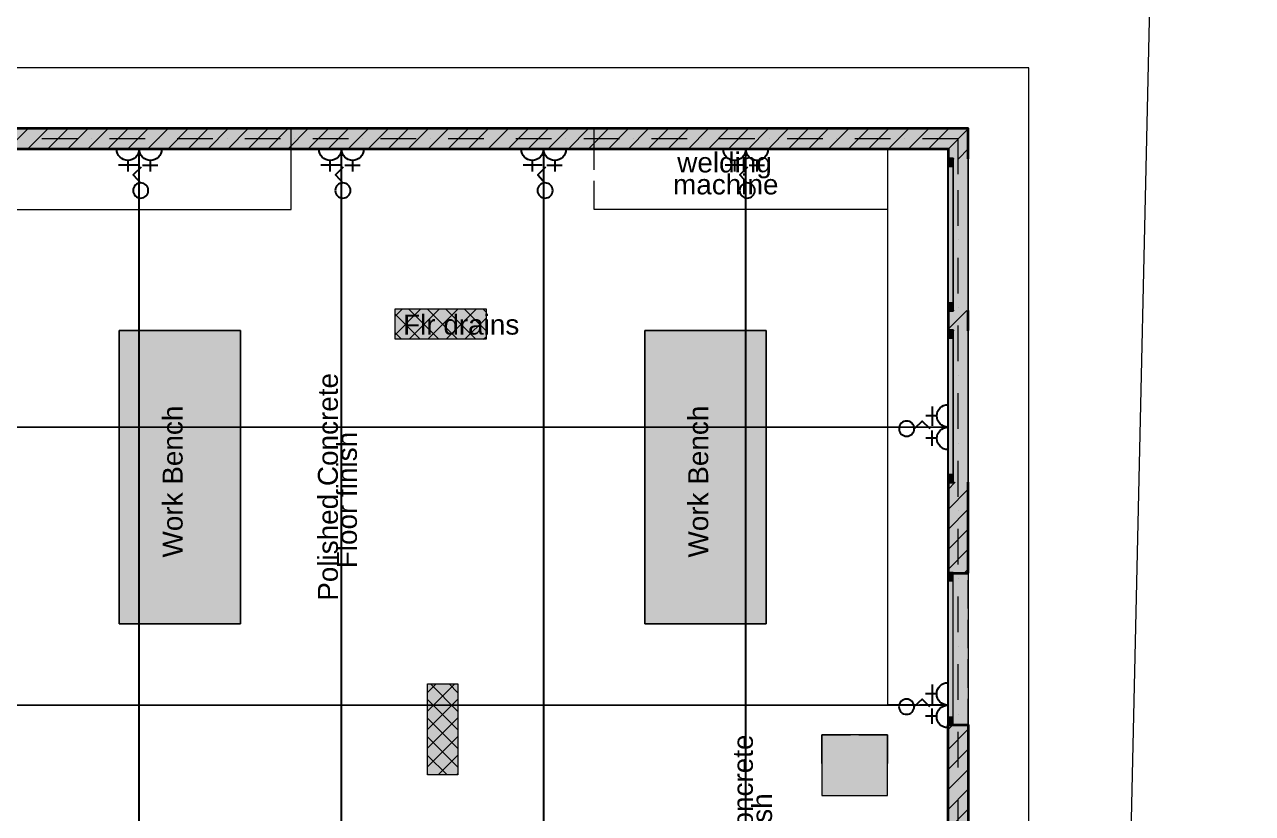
# Model space of a CAD drawing. Header units: millimetres. Extents: x 140718 to 249917, y 39137 to 308394.
# Drawn here: x 231748 to 243894, y 253294 to 261099 of the extents above; entities that cross this region are included whole.
import ezdxf

# ---------------------------------------------------------------- set-up
doc = ezdxf.new("R2010")
doc.units = ezdxf.units.MM
doc.layers.get('0').update_dxf_attribs({"color": 1})
for name, color, linetype in [('lights', 1, 'Continuous'), ('PDF_2D Drafting - General', 7, 'Continuous'), ('PLACEMENT', 40, 'Continuous'), ('power', 130, 'Continuous')]:
    doc.layers.add(name, color=color, linetype=linetype)
doc.layers.add('PDF_Geometry', color=7, linetype='Continuous', true_color=0xff6600)
doc.layers.add('PDF_Structural - Bearing', color=7, linetype='Continuous', true_color=0xffffff)
doc.styles.add('PDF ArialMT', font='arial.ttf')

# ---------------------------------------------------------------- blocks, each defined once
blk = doc.blocks.new('FF')
at = {"layer": 'PDF_Geometry', "color": 1, "lineweight": 25}
for points in [[(51, 478), (-155, 690), (46, 907)], [(-547, 420), (-33, 420)], [(-303, 293), (-303, 594)], [(94, 430), (501, 430)], [(300, 293), (300, 594)], [(596, -4), (-600, -4)]]:
    blk.add_lwpolyline(points, dxfattribs=at)
blk.add_circle((43, 1105), 204, dxfattribs=at)
for centre in [(-299, 0), (304, 0)]:
    blk.add_arc(centre, 299, 0, 180, dxfattribs=at)

msp = doc.modelspace()

# ---------------------------------------------------------------- hatches: boundary and pattern name
at = {"layer": 'PDF_Structural - Bearing', "transparency": 33554559}
for color, points in [(7, [(241083, 260070), (241083, 259770), (240933, 259770), (240883, 259770), (240883, 259870)]), (256, [(240883, 258271), (240883, 259770), (240933, 259770), (241083, 259770), (241083, 258271), (240933, 258271)]), (256, [(240883, 258271), (240883, 259770), (240933, 259770), (241083, 259770), (241083, 258271), (240933, 258271)]), (7, [(240883, 258071), (240883, 258271), (240933, 258271), (241083, 258271), (241083, 258071), (240933, 258071)]), (256, [(240883, 256571), (240883, 258071), (240933, 258071), (241083, 258071), (241083, 256571), (240933, 256571)]), (256, [(240883, 256571), (240883, 258071), (240933, 258071), (241083, 258071), (241083, 256571), (240933, 256571)]), (7, [(240883, 255671), (240883, 256571), (240933, 256571), (241083, 256571), (241083, 255671), (240933, 255671)]), (256, [(240883, 254171), (240883, 255671), (240933, 255671), (241083, 255671), (241083, 254171), (240933, 254171)]), (256, [(240883, 254171), (240883, 255671), (240933, 255671), (241083, 255671), (241083, 254171), (240933, 254171)]), (7, [(240883, 252321), (240883, 254171), (240933, 254171), (241083, 254171), (241083, 252321), (240933, 252321)])]:
    msp.add_hatch(color=color, dxfattribs=at).paths.add_polyline_path(points)

# ---------------------------------------------------------------- linework, layer by layer
at = {"layer": 'PDF_2D Drafting - General', "color": 8, "lineweight": 15, "true_color": 0x7f7f7f}
for points in [[(142093, 226003), (142712, 308394), (243894, 306536), (242082, 226003)], [(230662, 256575), (230884, 256575), (231484, 256575), (231484, 259270), (234384, 259270), (234384, 260070)], [(237384, 259662), (237384, 259788), (237384, 260070)], [(240283, 259870), (240283, 254371), (240565, 254371)], [(240283, 259270), (237384, 259270), (237384, 259553)], [(240601, 254371), (240883, 254371)], [(239635, 253789), (239635, 254071), (239918, 254071)], [(240001, 254071), (240283, 254071), (240283, 253789)], [(239635, 253753), (239635, 253471), (239918, 253471)], [(240001, 253471), (240283, 253471), (240283, 253753)]]:
    msp.add_lwpolyline(points, dxfattribs=at)
at = {"layer": 'PDF_2D Drafting - General', "color": 253, "lineweight": 18, "true_color": 0xaaaaaa}
for points in [[(235414, 258030), (235668, 258285)], [(235414, 258214), (235485, 258285)], [(235662, 257985), (235414, 258233)], [(235846, 257985), (235546, 258285)], [(235552, 257985), (235852, 258285)], [(236030, 257985), (235730, 258285)], [(235736, 257985), (236036, 258285)], [(236213, 257985), (235913, 258285)], [(235920, 257985), (236220, 258285)], [(236313, 258069), (236097, 258285)], [(236313, 258253), (236281, 258285)], [(236104, 257985), (236313, 258195)], [(235478, 257985), (235414, 258049)], [(236288, 257985), (236313, 258011)], [(235735, 254307), (236003, 254575)], [(235735, 254491), (235819, 254575)], [(236034, 254303), (235763, 254575)], [(236034, 254487), (235947, 254575)], [(235735, 254123), (236034, 254423)], [(236034, 254120), (235735, 254420)], [(235735, 253939), (236034, 254239)], [(236034, 253936), (235735, 254236)], [(235735, 253755), (236034, 254055)], [(236034, 253752), (235735, 254052)], [(235927, 253675), (235735, 253868)], [(235838, 253675), (236034, 253871)], [(235744, 253675), (235735, 253684)], [(236022, 253675), (236034, 253688)]]:
    msp.add_lwpolyline(points, dxfattribs=at)
at = {"layer": 'PDF_2D Drafting - General', "color": 8, "lineweight": 15, "true_color": 0x7f7f7f}
for points in [[(235414, 257985), (235414, 258285), (236313, 258285), (236313, 257985)], [(233884, 258071), (232684, 258071), (232684, 255171), (233884, 255171)], [(233884, 255171), (232684, 255171), (232684, 258071), (233884, 258071)], [(239083, 258071), (237884, 258071), (237884, 255171), (239083, 255171)], [(239083, 255171), (237884, 255171), (237884, 258071), (239083, 258071)], [(236034, 253675), (235735, 253675), (235735, 254575), (236034, 254575)], [(240283, 254071), (239635, 254071), (239635, 253471), (240283, 253471)]]:
    msp.add_lwpolyline(points, close=True, dxfattribs=at)
at = {"layer": 'PDF_2D Drafting - General', "color": 7, "lineweight": 0, "true_color": 0xffffff, "transparency": 33554559}
for points in [[(235414, 257985), (235414, 258285), (236313, 257985), (236313, 258285)], [(236034, 253675), (235735, 253675), (236034, 254575), (235735, 254575)]]:
    msp.add_solid(points, dxfattribs=at)
at = {"layer": 'PDF_2D Drafting - General', "lineweight": 0, "transparency": 33554559}
for points in [[(233884, 255171), (232684, 255171), (233884, 258071), (232684, 258071)], [(239083, 255171), (237884, 255171), (239083, 258071), (237884, 258071)], [(240283, 253471), (239635, 253471), (240283, 254071), (239635, 254071)]]:
    msp.add_solid(points, dxfattribs=at)
at = {"layer": 'PDF_Structural - Bearing', "color": 123, "lineweight": 18, "true_color": 0x71cebe}
msp.add_lwpolyline([(227685, 254171), (227685, 245572), (228984, 245572), (228984, 239073), (241683, 239073), (241683, 260670), (228984, 260670), (228984, 254171)], close=True, dxfattribs=at)
at = {"layer": 'PDF_Structural - Bearing', "color": 7, "lineweight": 35}
for points in [[(241083, 259770), (241083, 260070), (230684, 260070), (230684, 258970)], [(230884, 258970), (230834, 258970), (230884, 258970), (230884, 259870), (240883, 259870), (240883, 259770), (240933, 259770), (240883, 259770)], [(240883, 258271), (240933, 258271), (240883, 258271), (240883, 258071), (240933, 258071), (240883, 258071)], [(241083, 258071), (241083, 258271)], [(240883, 256571), (240933, 256571), (240883, 256571), (240883, 255671), (240933, 255671)], [(241083, 255671), (241083, 256571)], [(240933, 255671), (240883, 255671), (240933, 255671), (241083, 255671)], [(240883, 252321), (240933, 252321), (240883, 252321), (240883, 254171), (240933, 254171), (241083, 254171), (241083, 252321)], [(240883, 254171), (240933, 254171)], [(240883, 254171), (240933, 254171)]]:
    msp.add_lwpolyline(points, dxfattribs=at)
at = {"layer": 'PDF_Structural - Bearing', "lineweight": 0}
for points in [[(231783, 260070), (231583, 259870)], [(231981, 260070), (231781, 259870)], [(232179, 260070), (231979, 259870)], [(232377, 260070), (232177, 259870)], [(232575, 260070), (232375, 259870)], [(232773, 260070), (232573, 259870)], [(232971, 260070), (232771, 259870)], [(233169, 260070), (232969, 259870)], [(233367, 260070), (233167, 259870)], [(233565, 260070), (233365, 259870)], [(233763, 260070), (233563, 259870)], [(233961, 260070), (233761, 259870)], [(234159, 260070), (233959, 259870)], [(234357, 260070), (234157, 259870)], [(234555, 260070), (234355, 259870)], [(234753, 260070), (234553, 259870)], [(234951, 260070), (234751, 259870)], [(235149, 260070), (234949, 259870)], [(235347, 260070), (235147, 259870)], [(235545, 260070), (235345, 259870)], [(235743, 260070), (235543, 259870)], [(235941, 260070), (235741, 259870)], [(236139, 260070), (235939, 259870)], [(236337, 260070), (236137, 259870)], [(236535, 260070), (236335, 259870)], [(236733, 260070), (236533, 259870)], [(236931, 260070), (236731, 259870)], [(237129, 260070), (236929, 259870)], [(237326, 260070), (237127, 259870)], [(237525, 260070), (237325, 259870)], [(237723, 260070), (237523, 259870)], [(237920, 260070), (237721, 259870)], [(238118, 260070), (237918, 259870)], [(238316, 260070), (238116, 259870)], [(238514, 260070), (238314, 259870)], [(238712, 260070), (238512, 259870)], [(238910, 260070), (238710, 259870)], [(239108, 260070), (238908, 259870)], [(239306, 260070), (239106, 259870)], [(239504, 260070), (239304, 259870)], [(239702, 260070), (239502, 259870)], [(239900, 260070), (239700, 259870)], [(240098, 260070), (239898, 259870)], [(240296, 260070), (240096, 259870)], [(240494, 260070), (240294, 259870)], [(240692, 260070), (240492, 259870)], [(240890, 260070), (240690, 259870)], [(241083, 260066), (240883, 259866)], [(241083, 259868), (240986, 259770)], [(241070, 258271), (240883, 258084)], [(241083, 258086), (241068, 258071)], [(240954, 256571), (240883, 256500)], [(241083, 256502), (240883, 256302)], [(241083, 256304), (240883, 256104)], [(241083, 256106), (240883, 255906)], [(241083, 255908), (240883, 255708)], [(241083, 255710), (241044, 255671)], [(240930, 254171), (240883, 254124)], [(241083, 254127), (240883, 253927)], [(241083, 253929), (240883, 253729)], [(241083, 253730), (240883, 253531)], [(241083, 253533), (240883, 253333)], [(241083, 253335), (240883, 253135)]]:
    msp.add_lwpolyline(points, dxfattribs=at)
at = {"layer": 'PDF_Structural - Bearing', "color": 132, "lineweight": 18, "true_color": 0x00bfbf}
for points in [[(232086, 260070), (231804, 260070)], [(232477, 260070), (232195, 260070)], [(232868, 260070), (232586, 260070)], [(233260, 260070), (232977, 260070)], [(233651, 260070), (233369, 260070)], [(234042, 260070), (233760, 260070)], [(234433, 260070), (234151, 260070)], [(234824, 260070), (234542, 260070)], [(235215, 260070), (234933, 260070)], [(235607, 260070), (235324, 260070)], [(235998, 260070), (235716, 260070)], [(236389, 260070), (236107, 260070)], [(236780, 260070), (236498, 260070)], [(237171, 260070), (236889, 260070)], [(237562, 260070), (237280, 260070)], [(237954, 260070), (237672, 260070)], [(238345, 260070), (238063, 260070)], [(238736, 260070), (238454, 260070)], [(239127, 260070), (238845, 260070)], [(239518, 260070), (239236, 260070)], [(239910, 260070), (239627, 260070)], [(240301, 260070), (240019, 260070)], [(240692, 260070), (240410, 260070)], [(241083, 259623), (241083, 259788), (241083, 260070), (240801, 260070)], [(231886, 259870), (231604, 259870)], [(232277, 259870), (231995, 259870)], [(232668, 259870), (232386, 259870)], [(233060, 259870), (232777, 259870)], [(233451, 259870), (233169, 259870)], [(233842, 259870), (233560, 259870)], [(234233, 259870), (233951, 259870)], [(234624, 259870), (234342, 259870)], [(235015, 259870), (234733, 259870)], [(235407, 259870), (235124, 259870)], [(235798, 259870), (235516, 259870)], [(236189, 259870), (235907, 259870)], [(236580, 259870), (236298, 259870)], [(236971, 259870), (236689, 259870)], [(237362, 259870), (237080, 259870)], [(237754, 259870), (237472, 259870)], [(238145, 259870), (237863, 259870)], [(238536, 259870), (238254, 259870)], [(238927, 259870), (238645, 259870)], [(239318, 259870), (239036, 259870)], [(239710, 259870), (239427, 259870)], [(240101, 259870), (239819, 259870)], [(240492, 259870), (240210, 259870)], [(240883, 259588), (240883, 259870), (240601, 259870)], [(240883, 259232), (240883, 259514)], [(241083, 259232), (241083, 259514)], [(240883, 258841), (240883, 259123)], [(241083, 258841), (241083, 259123)], [(240883, 258449), (240883, 258732)], [(241083, 258449), (241083, 258732)], [(240883, 258058), (240883, 258341)], [(241083, 258058), (241083, 258341)], [(240883, 257667), (240883, 257949)], [(241083, 257667), (241083, 257949)], [(240883, 257276), (240883, 257558)], [(241083, 257276), (241083, 257558)], [(240883, 256885), (240883, 257167)], [(241083, 256885), (241083, 257167)], [(240883, 256494), (240883, 256776)], [(241083, 256494), (241083, 256776)], [(240883, 256102), (240883, 256385)], [(241083, 256102), (241083, 256385)], [(240883, 255711), (240883, 255994)], [(241083, 255711), (241083, 255994)], [(240883, 255320), (240883, 255602)], [(241083, 255320), (241083, 255602)], [(240883, 254929), (240883, 255211)], [(241083, 254929), (241083, 255211)], [(240883, 254538), (240883, 254820)], [(241083, 254538), (241083, 254820)], [(240883, 254146), (240883, 254429)], [(241083, 254146), (241083, 254429)], [(240883, 253755), (240883, 254038)], [(241083, 253755), (241083, 254038)], [(240883, 253364), (240883, 253646)], [(241083, 253364), (241083, 253646)]]:
    msp.add_lwpolyline(points, dxfattribs=at)
at = {"layer": 'PDF_Structural - Bearing', "color": 123, "lineweight": 20, "true_color": 0x71cebe}
for points in [[(232271, 259970), (231918, 259970)], [(232412, 259970), (232412, 259970)], [(232941, 259970), (232588, 259970)], [(233082, 259970), (233082, 259970)], [(233611, 259970), (233258, 259970)], [(233752, 259970), (233752, 259970)], [(234281, 259970), (233928, 259970)], [(234422, 259970), (234422, 259970)], [(234951, 259970), (234599, 259970)], [(235092, 259970), (235092, 259970)], [(235621, 259970), (235269, 259970)], [(235763, 259970), (235763, 259970)], [(236292, 259970), (235939, 259970)], [(236433, 259970), (236433, 259970)], [(236962, 259970), (236609, 259970)], [(237103, 259970), (237103, 259970)], [(237632, 259970), (237279, 259970)], [(237773, 259970), (237773, 259970)], [(238302, 259970), (237950, 259970)], [(238443, 259970), (238443, 259970)], [(238973, 259970), (238620, 259970)], [(239114, 259970), (239114, 259970)], [(239643, 259970), (239290, 259970)], [(239784, 259970), (239784, 259970)], [(240313, 259970), (239960, 259970)], [(240454, 259970), (240454, 259970)], [(240983, 259618), (240983, 259970), (240630, 259970)], [(240983, 259109), (240983, 259462)], [(240983, 258968), (240983, 258968)], [(240983, 258439), (240983, 258791)], [(240983, 258298), (240983, 258298)], [(240983, 257768), (240983, 258121)], [(240983, 257627), (240983, 257627)], [(240983, 257098), (240983, 257451)], [(240983, 256957), (240983, 256957)], [(240983, 256428), (240983, 256781)], [(240983, 256287), (240983, 256287)], [(240983, 255758), (240983, 256110)], [(240983, 255617), (240983, 255617)], [(240983, 255088), (240983, 255440)], [(240983, 254946), (240983, 254946)], [(240983, 254417), (240983, 254770)], [(240983, 254276), (240983, 254276)], [(240983, 253747), (240983, 254100)], [(240983, 253606), (240983, 253606)], [(240983, 253077), (240983, 253430)]]:
    msp.add_lwpolyline(points, dxfattribs=at)
at = {"layer": 'PDF_Structural - Bearing', "color": 30, "lineweight": 18, "true_color": 0xff6600}
for points in [[(240883, 258271), (240883, 259770)], [(240883, 258346), (240883, 259695)], [(240933, 259695), (240933, 258346)], [(241083, 258271), (241083, 259770)], [(240883, 256571), (240883, 258071)], [(240883, 256646), (240883, 257996)], [(240933, 257996), (240933, 256646)], [(241083, 256571), (241083, 258071)]]:
    msp.add_lwpolyline(points, close=True, dxfattribs=at)
at = {"layer": 'PDF_Structural - Bearing', "color": 30, "lineweight": 20, "true_color": 0xff6600}
for points in [[(240933, 259770), (240933, 259695), (240883, 259695), (240883, 259770), (240883, 259695), (240933, 259695)], [(240883, 258271), (240883, 258346), (240933, 258346), (240933, 258271), (240933, 258346), (240883, 258346)], [(240933, 258071), (240933, 257996), (240883, 257996), (240883, 258071), (240883, 257996), (240933, 257996)], [(240883, 256571), (240883, 256646), (240933, 256646), (240933, 256571), (240933, 256646), (240883, 256646)]]:
    msp.add_lwpolyline(points, close=True, dxfattribs=at)
at = {"layer": 'PDF_Structural - Bearing', "color": 30, "lineweight": 18, "true_color": 0xff6600}
for points in [[(240883, 255671), (240883, 254171)], [(240883, 255671), (240883, 254171)], [(241083, 255671), (241083, 254171)], [(241083, 255671), (241083, 254171)], [(240883, 255596), (240883, 254246)], [(240883, 255596), (240883, 254246)], [(240933, 254246), (240933, 255596)], [(240933, 254246), (240933, 255596)]]:
    msp.add_lwpolyline(points, dxfattribs=at)
at = {"layer": 'PDF_Structural - Bearing', "color": 30, "lineweight": 20, "true_color": 0xff6600}
for points in [[(240883, 255671), (240883, 255596), (240933, 255596), (240933, 255671)], [(240883, 255671), (240883, 255596), (240933, 255596), (240933, 255671)], [(240933, 254171), (240933, 254246), (240883, 254246), (240883, 254171)], [(240933, 254171), (240933, 254246), (240883, 254246), (240883, 254171)]]:
    msp.add_lwpolyline(points, dxfattribs=at)
at = {"layer": 'PDF_Structural - Bearing', "color": 7, "lineweight": 0, "transparency": 33554559}
msp.add_solid([(241083, 260070), (240883, 259870), (230684, 260070), (230884, 259870)], dxfattribs=at)
at = {"layer": 'PDF_Structural - Bearing', "lineweight": 0, "transparency": 33554559}
for points in [[(240883, 259770), (240883, 259695), (240933, 259770), (240933, 259695)], [(240883, 259770), (240883, 259695), (240933, 259770), (240933, 259695)], [(240883, 259695), (240883, 258346), (240933, 259695), (240933, 258346)], [(240883, 259695), (240883, 258346), (240933, 259695), (240933, 258346)], [(240933, 258271), (240933, 258346), (240883, 258271), (240883, 258346)], [(240933, 258271), (240933, 258346), (240883, 258271), (240883, 258346)], [(240883, 258071), (240883, 257996), (240933, 258071), (240933, 257996)], [(240883, 258071), (240883, 257996), (240933, 258071), (240933, 257996)], [(240883, 257996), (240883, 256646), (240933, 257996), (240933, 256646)], [(240883, 257996), (240883, 256646), (240933, 257996), (240933, 256646)], [(240933, 256571), (240933, 256646), (240883, 256571), (240883, 256646)], [(240933, 256571), (240933, 256646), (240883, 256571), (240883, 256646)], [(240883, 255671), (240883, 255596), (240933, 255671), (240933, 255596)], [(240883, 255671), (240883, 255596), (240933, 255671), (240933, 255596)], [(240883, 255596), (240883, 254246), (240933, 255596), (240933, 254246)], [(240883, 255596), (240883, 254246), (240933, 255596), (240933, 254246)], [(240933, 254171), (240933, 254246), (240883, 254171), (240883, 254246)], [(240933, 254171), (240933, 254246), (240883, 254171), (240883, 254246)]]:
    msp.add_solid(points, dxfattribs=at)
at = {"layer": 'PLACEMENT'}
msp.add_line((230884, 259870), (240883, 259866), dxfattribs=at)
at = {"layer": 'power'}
for p, q in [((230884, 259870), (240883, 259866)), ((232883, 243372), (232883, 259866)), ((234883, 243372), (234883, 259866)), ((236883, 243372), (236883, 259866)), ((238883, 243372), (238883, 259866)), ((240883, 243372), (240883, 259866)), ((230883, 257120), (240882, 257116)), ((230882, 254370), (240881, 254366))]:
    msp.add_line(p, q, dxfattribs=at)

# ---------------------------------------------------------------- block references
at = {"xscale": -0.3696958073639959, "yscale": 0.3696958073639959, "zscale": 0.3696958073639959}
for p, rotation in [((232881, 259866), 180), ((234881, 259866), 180), ((236881, 259866), 180), ((238881, 259866), 180), ((240882, 257117), 90), ((240881, 254366), 90)]:
    msp.add_blockref('FF', p, dxfattribs=dict(at, rotation=rotation))

# ---------------------------------------------------------------- texts
at = {"layer": 'lights', "color": 7, "char_height": 197.5, "attachment_point": 4, "style": 'PDF ArialMT'}
for s, insert in [('welding', (238204, 259705)), ('machine', (238163, 259516)), ('Flr drains', (235492, 258129))]:
    msp.add_mtext(s, dxfattribs=dict(at, insert=insert))
at = {"layer": 'lights', "color": 7, "attachment_point": 4, "rotation": 90, "style": 'PDF ArialMT'}
for s, insert, char_height in [('Polished Concrete', (234750, 255398), 197.46), ('Work Bench', (233214, 255826), 197.5), ('Work Bench', (238413, 255826), 197.5), ('Floor finish', (234938, 255720), 197.46), ('Polished Concrete', (238855, 251821), 197.46), ('Floor finish', (239044, 252144), 197.46)]:
    msp.add_mtext(s, dxfattribs=dict(at, insert=insert, char_height=char_height))

doc.saveas('drawing.dxf')
